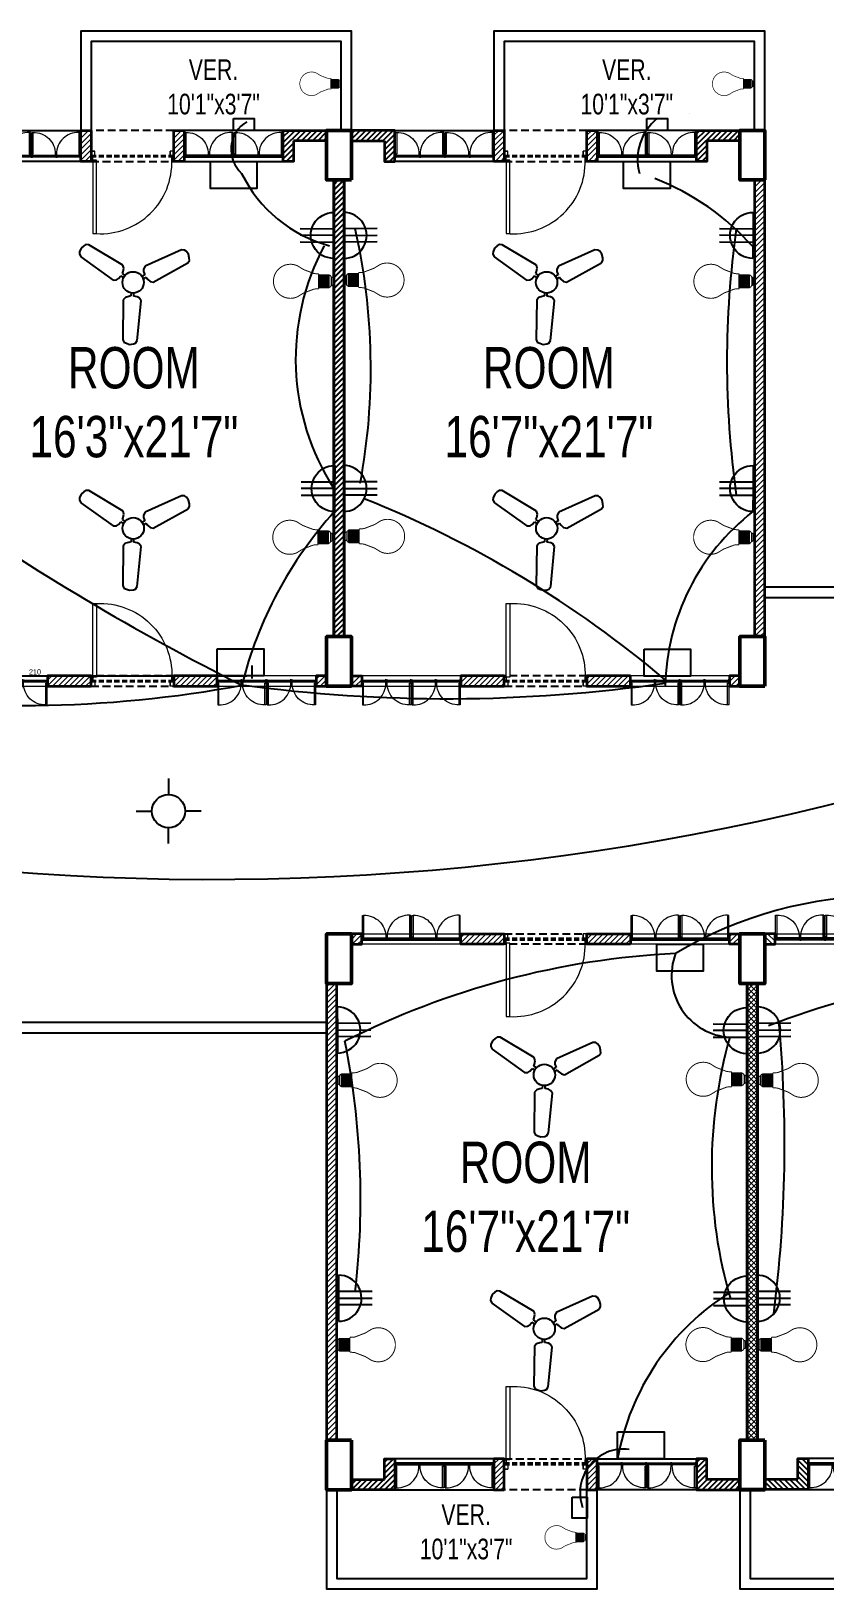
# Model space of a CAD drawing. Header units: inches. Extents: x -20263 to 10253, y -4567 to 3195.
# Drawn here: x -6129 to -5744, y -3 to 751 of the extents above; entities that cross this region are included whole.
import ezdxf

# ---------------------------------------------------------------- set-up
doc = ezdxf.new("R2010")
doc.units = ezdxf.units.IN
doc.header["$MEASUREMENT"] = 0
doc.linetypes.add('DASHED2', pattern=[0.375, 0.25, -0.125])
for name, color, linetype, lineweight in [('A-TEXT', 7, 'Continuous', 5), ('ar-DOOR-WOOD', 44, 'Continuous', 0), ('Main Wall', 250, 'Continuous', 13), ('WALL_SEC_', 170, 'Continuous', 25)]:
    doc.layers.add(name, color=color, linetype=linetype, lineweight=lineweight)
doc.layers.add('conduit', color=160, linetype='Continuous')
doc.layers.add('hatch brick', color=32, linetype='Continuous', lineweight=0, transparency=0.4)
doc.styles.add('SIMPLE', font='romantic.ttf')
doc.styles.get("Standard").update_dxf_attribs({"font": 'arial.ttf'})
doc.dimstyles.get("Standard").update_dxf_attribs({"dimtxt": 0.18, "dimasz": 0.18, "dimexe": 0.18, "dimexo": 0.0625, "dimgap": 0.09, "dimtad": 0, "dimtih": 1, "dimtoh": 1, "dimdec": 4, "dimzin": 0, "dimdsep": 46, "dimtxsty": 'Standard', "dimcen": 0.09, "dimadec": 0, "dimazin": 0, "dimtfac": 1, "dimtdec": 4, "dimtofl": 0, "dimtmove": 0, "dimatfit": 3, "dimfxl": 1, "dimtolj": 1, "dimtzin": 0, "dimarcsym": 0})
pattern_1 = [(45, (-60977.7215, -18645.0582), (-1.325825215, 1.325825215), [])]
pattern_2 = [(45, (-1504275.5829, -132531.3401), (-1.3258252147, 1.3258252147), [])]

# ---------------------------------------------------------------- blocks, each defined once
blk = doc.blocks.new('DOOR_45')
at = {"layer": 'ar-DOOR-WOOD'}
for p, q in [((-11008.75, 15426.44), (-11008.75, 15424.44)), ((-10968.75, 15426.44), (-11008.75, 15426.44)), ((-10968.75, 15427.44), (-10963.75, 15427.44)), ((-10968.75, 15427.44), (-10968.75, 15426.44)), ((-10968.75, 15424.44), (-10968.75, 15426.44)), ((-10968.75, 15426.44), (-10966.75, 15426.44)), ((-10966.75, 15426.44), (-10966.75, 15425.44)), ((-10963.75, 15427.44), (-10963.75, 15425.44)), ((-11008.75, 15424.44), (-10968.75, 15424.44)), ((-10966.75, 15425.44), (-10963.75, 15425.44)), ((-10968.75, 15382.44), (-10968.75, 15383.44)), ((-10968.75, 15383.44), (-10966.75, 15383.44)), ((-10966.75, 15384.44), (-10963.75, 15384.44)), ((-10966.75, 15383.44), (-10966.75, 15384.44)), ((-10963.75, 15382.44), (-10963.75, 15384.44)), ((-10968.75, 15382.44), (-10963.75, 15382.44))]:
    blk.add_line(p, q, dxfattribs=at)
for points in [[(-10968.75, 15426.44), (-11008.75, 15426.44), (-11008.75, 15424.44), (-10968.75, 15424.44)], [(-10963.75, 15427.44), (-10968.75, 15427.44), (-10968.75, 15426.44), (-10966.75, 15426.44), (-10966.75, 15425.44), (-10963.75, 15425.44)], [(-10968.75, 15383.44), (-10968.75, 15382.44), (-10963.75, 15382.44), (-10963.75, 15384.44), (-10966.75, 15384.44), (-10966.75, 15383.44)]]:
    blk.add_lwpolyline(points, close=True, dxfattribs=at)
blk.add_arc((-10969.89, 15422.35), 38.92, 176.90834, 271.67702, dxfattribs=at)
blk = doc.blocks.new('DOOR_40')
at = {"layer": 'ar-DOOR-WOOD'}
for p, q in [((-11029.1, 15421.4), (-11064.1, 15421.4)), ((-11064.1, 15421.4), (-11064.1, 15419.4)), ((-11064.1, 15419.4), (-11029.1, 15419.4)), ((-11029.1, 15422.4), (-11024.1, 15422.4)), ((-11029.1, 15422.4), (-11029.1, 15421.4)), ((-11029.1, 15419.4), (-11029.1, 15421.4)), ((-11029.1, 15421.4), (-11027.1, 15421.4)), ((-11027.1, 15421.4), (-11027.1, 15420.4)), ((-11027.1, 15420.4), (-11024.1, 15420.4)), ((-11024.1, 15422.4), (-11024.1, 15420.4)), ((-11029.1, 15383.4), (-11027.1, 15383.4)), ((-11029.1, 15382.4), (-11029.1, 15383.4)), ((-11029.1, 15382.4), (-11024.1, 15382.4)), ((-11027.1, 15383.4), (-11027.1, 15384.4)), ((-11027.1, 15384.4), (-11024.1, 15384.4)), ((-11024.1, 15382.4), (-11024.1, 15384.4))]:
    blk.add_line(p, q, dxfattribs=at)
blk.add_arc((-11029.4, 15418.2), 34.8, 178.03, 270.3561, dxfattribs=at)
blk = doc.blocks.new('room 1')
h = blk.add_hatch()
h.set_pattern_fill('ANSI31', color=256, scale=15)
h.paths.add_polyline_path([(1498318.01, 133229.01), (1498318.01, 133219.01), (1498323.01, 133219.01), (1498323.01, 133234.01), (1498302.01, 133234.01), (1498302.01, 133229.01), (1498302.01, 133229.01)])
h = blk.add_hatch()
h.set_pattern_fill('ANSI31', color=256, scale=15)
h.paths.add_polyline_path([(1498474.01, 133229.01), (1498474.01, 133219.01), (1498469.01, 133219.01), (1498469.01, 133234.01), (1498490.01, 133234.01), (1498490.01, 133229.01), (1498490.01, 133229.01)])
at = {"layer": 'hatch brick'}
h = blk.add_hatch(dxfattribs=at)
h.set_pattern_fill('ANSI31', color=256, scale=15)
h.set_pattern_definition([(45, (69, 2), (-1.3258252147, 1.3258252147), [])])
h.paths.add_polyline_path([(1498376.01, 133234.01), (1498376.01, 133219.01), (1498376.01, 133219.01), (1498371.01, 133219.01), (1498371.01, 133234.01)])
h = blk.add_hatch(dxfattribs=at)
h.set_pattern_fill('ANSI31', color=256, scale=15)
h.set_pattern_definition([(45, (114, 2), (-1.3258252147, 1.3258252147), [])])
h.paths.add_polyline_path([(1498421.01, 133234.01), (1498421.01, 133219.01), (1498421.01, 133219.01), (1498416.01, 133219.01), (1498416.01, 133234.01)])
h = blk.add_hatch(dxfattribs=at)
h.set_pattern_fill('ANSI31', color=256, scale=15)
h.paths.add_polyline_path([(1498298.51, 132989.01), (1498293.51, 132989.01), (1498293.51, 133210.01), (1498298.51, 133210.01)])
h = blk.add_hatch(dxfattribs=at)
h.set_pattern_fill('ANSI31', color=256, scale=15)
h.paths.add_polyline_path([(1498493.51, 132989.01), (1498498.51, 132989.01), (1498498.51, 133210.01), (1498493.51, 133210.01)])
h = blk.add_hatch(dxfattribs=at)
h.set_pattern_fill('ANSI31', color=256, scale=15)
h.set_pattern_definition([(45, (-14.5, 0), (-1.3258252147, 1.3258252147), [])])
h.paths.add_polyline_path([(1498302.01, 132970.01), (1498307.01, 132970.01), (1498307.01, 132965.01), (1498302.01, 132965.01)])
h = blk.add_hatch(dxfattribs=at)
h.set_pattern_fill('ANSI31', color=256, scale=15)
h.set_pattern_definition([(45, (-5, -252), (-1.3258252147, 1.3258252147), [])])
h.paths.add_polyline_path([(1498376.01, 132970.01), (1498355.01, 132970.01), (1498355.01, 132965.01), (1498376.01, 132965.01)])
h = blk.add_hatch(dxfattribs=at)
h.set_pattern_fill('ANSI31', color=256, scale=15)
h.set_pattern_definition([(45, (1.2113, 4e-09), (-1.3258252147, 1.3258252147), [])])
h.paths.add_polyline_path([(1498437.01, 132970.01), (1498416.01, 132970.01), (1498416.01, 132965.01), (1498437.01, 132965.01)])
h = blk.add_hatch(dxfattribs=at)
h.set_pattern_fill('ANSI31', color=256, scale=15)
h.paths.add_polyline_path([(1498490.01, 132970.01), (1498485.01, 132970.01), (1498485.01, 132965.01), (1498490.01, 132965.01)])
for points in [[(1498323.01, 133234.01), (1498371.01, 133234.01), (1498371.01, 133219.01), (1498323.01, 133219.01)], [(1498469.01, 133234.01), (1498421.01, 133234.01), (1498421.01, 133219.01), (1498469.01, 133219.01)]]:
    blk.add_lwpolyline(points, close=True)
at = {"linetype": 'DASHED2', "ltscale": 15}
for points in [[(1498376.01, 133219.01), (1498416.01, 133219.01), (1498416.01, 133234.01), (1498376.01, 133234.01)], [(1498376.01, 132965.01), (1498416.01, 132965.01), (1498416.01, 132970.01), (1498376.01, 132970.01)]]:
    blk.add_lwpolyline(points, close=True, dxfattribs=at)
at = {"layer": 'Main Wall', "color": 1, "lineweight": 50}
for points in [[(1498302.01, 133210.01), (1498290.01, 133210.01), (1498290.01, 133234.01), (1498302.01, 133234.01), (1498302.01, 133210.01)], [(1498502.01, 133210.01), (1498490.01, 133210.01), (1498490.01, 133234.01), (1498502.01, 133234.01), (1498502.01, 133210.01)], [(1498302.01, 132965.01), (1498290.01, 132965.01), (1498290.01, 132989.01), (1498302.01, 132989.01), (1498302.01, 132965.01)], [(1498502.01, 132965.01), (1498490.01, 132965.01), (1498490.01, 132989.01), (1498502.01, 132989.01), (1498502.01, 132965.01)]]:
    blk.add_lwpolyline(points, dxfattribs=at)
at = {"layer": 'Main Wall', "lineweight": 35}
for points in [[(1498318.01, 133229.01), (1498318.01, 133219.01), (1498323.01, 133219.01), (1498323.01, 133234.01), (1498302.01, 133234.01), (1498302.01, 133229.01), (1498302.01, 133229.01), (1498302.01, 133229.01), (1498318.01, 133229.01)], [(1498474.01, 133229.01), (1498474.01, 133219.01), (1498469.01, 133219.01), (1498469.01, 133234.01), (1498490.01, 133234.01), (1498490.01, 133229.01), (1498490.01, 133229.01), (1498490.01, 133229.01), (1498474.01, 133229.01)], [(1498376.01, 132970.01), (1498376.01, 132970.01), (1498355.01, 132970.01), (1498355.01, 132965.01), (1498376.01, 132965.01), (1498376.01, 132970.01)]]:
    blk.add_lwpolyline(points, dxfattribs=at)
for points in [[(1498376.01, 133234.01), (1498376.01, 133219.01), (1498376.01, 133219.01), (1498376.01, 133219.01), (1498371.01, 133219.01), (1498371.01, 133234.01)], [(1498421.01, 133234.01), (1498421.01, 133219.01), (1498421.01, 133219.01), (1498421.01, 133219.01), (1498416.01, 133219.01), (1498416.01, 133234.01)], [(1498298.51, 132989.01), (1498293.51, 132989.01), (1498293.51, 133210.01), (1498298.51, 133210.01)], [(1498493.51, 132989.01), (1498498.51, 132989.01), (1498498.51, 133210.01), (1498493.51, 133210.01)], [(1498302.01, 132970.01), (1498307.01, 132970.01), (1498307.01, 132965.01), (1498302.01, 132965.01)], [(1498437.01, 132970.01), (1498416.01, 132970.01), (1498416.01, 132965.01), (1498437.01, 132965.01)], [(1498490.01, 132970.01), (1498485.01, 132970.01), (1498485.01, 132965.01), (1498490.01, 132965.01)]]:
    blk.add_lwpolyline(points, close=True, dxfattribs=at)
at = {"layer": 'Main Wall', "color": 150}
for points in [[(1498371.01, 133221.01), (1498323.61, 133221.01), (1498323.61, 133222.01), (1498371.01, 133222.01)], [(1498371.01, 133221.01), (1498323.61, 133221.01), (1498323.61, 133221.51), (1498371.01, 133221.51)], [(1498421.01, 133221.01), (1498468.41, 133221.01), (1498468.41, 133222.01), (1498421.01, 133222.01)], [(1498421.01, 133221.01), (1498468.41, 133221.01), (1498468.41, 133221.51), (1498421.01, 133221.51)], [(1498307.01, 132968.01), (1498354.41, 132968.01), (1498354.41, 132967.01), (1498307.01, 132967.01)], [(1498307.01, 132968.01), (1498354.41, 132968.01), (1498354.41, 132967.51), (1498307.01, 132967.51)], [(1498437.61, 132968.01), (1498484.41, 132968.01), (1498484.41, 132967.01), (1498437.61, 132967.01)], [(1498437.61, 132968.01), (1498484.41, 132968.01), (1498484.41, 132967.51), (1498437.61, 132967.51)]]:
    blk.add_lwpolyline(points, close=True, dxfattribs=at)
at = {"layer": 'Main Wall', "color": 150, "linetype": 'DASHED2', "ltscale": 10}
for points in [[(1498376.01, 133222.01), (1498416.01, 133222.01), (1498416.01, 133221.01), (1498376.01, 133221.01)], [(1498376.01, 133222.01), (1498416.01, 133222.01), (1498416.01, 133221.51), (1498376.01, 133221.51)], [(1498376.01, 132968.01), (1498416.01, 132968.01), (1498416.01, 132967.01), (1498376.01, 132967.01)], [(1498376.01, 132968.01), (1498416.01, 132968.01), (1498416.01, 132967.51), (1498376.01, 132967.51)]]:
    blk.add_lwpolyline(points, close=True, dxfattribs=at)
at = {"layer": 'Main Wall'}
for points in [[(1498307.01, 132965.01), (1498355.01, 132965.01), (1498355.01, 132970.01), (1498307.01, 132970.01)], [(1498437.01, 132965.01), (1498485.01, 132965.01), (1498485.01, 132970.01), (1498437.01, 132970.01)]]:
    blk.add_lwpolyline(points, close=True, dxfattribs=at)
at = {"layer": 'Main Wall', "extrusion": (0, 0, -1)}
for name, p, xscale, yscale, zscale, rotation in [('DOOR_40', (-1502949.75, 129913.77), 0.2999999999999545, 0.2999999999999545, -0.2999999999999545, 270), ('DOOR_40', (-1502973.75, 129913.77), 0.2999999999999545, 0.2999999999999545, -0.2999999999999545, 270), ('DOOR_40', (-1493818.28, 129913.77), -0.2999999999999545, 0.2999999999999545, -0.2999999999999545, 90), ('DOOR_40', (-1493842.28, 129913.77), -0.2999999999999545, 0.2999999999999545, -0.2999999999999545, 90), ('DOOR_45', (-1512089.3, 142969.57), -0.8888888888889142, 0.8888888888889142, -0.8888888888889142, 270), ('DOOR_45', (-1512089.3, 123219.46), 0.8888888888889142, 0.8888888888889142, -0.8888888888889142, 270), ('DOOR_40', (-1493704.28, 136275.25), 0.2999999999999545, 0.2999999999999545, -0.2999999999999545, 90), ('DOOR_40', (-1493728.28, 136275.25), 0.2999999999999545, 0.2999999999999545, -0.2999999999999545, 90), ('DOOR_40', (-1493834.28, 136275.25), 0.2999999999999545, 0.2999999999999545, -0.2999999999999545, 90), ('DOOR_40', (-1493858.28, 136275.25), 0.2999999999999545, 0.2999999999999545, -0.2999999999999545, 90)]:
    blk.add_blockref(name, p, dxfattribs=dict(at, xscale=xscale, yscale=yscale, zscale=zscale, rotation=rotation))
at = {"layer": 'Main Wall'}
for p, xscale, yscale, zscale, rotation in [((1493720.28, 129913.77), 0.2999999999999545, 0.2999999999999545, 0.2999999999999545, 270), ((1493744.28, 129913.77), 0.2999999999999545, 0.2999999999999545, 0.2999999999999545, 270), ((1503047.75, 129913.77), -0.2999999999999545, 0.2999999999999545, 0.2999999999999546, 90), ((1503071.75, 129913.77), -0.2999999999999545, 0.2999999999999545, 0.2999999999999546, 90), ((1502933.75, 136275.25), 0.2999999999999546, 0.2999999999999546, 0.2999999999999546, 90), ((1502957.75, 136275.25), 0.2999999999999546, 0.2999999999999546, 0.2999999999999546, 90), ((1503063.75, 136275.25), 0.2999999999999546, 0.2999999999999546, 0.2999999999999546, 90), ((1503087.75, 136275.25), 0.2999999999999546, 0.2999999999999546, 0.2999999999999546, 90)]:
    blk.add_blockref('DOOR_40', p, dxfattribs=dict(at, xscale=xscale, yscale=yscale, zscale=zscale, rotation=rotation))
blk = doc.blocks.new('LED')
for p, q in [((-12.1, -25.6), (11.9, -25.6)), ((-11.6, -7.7), (11.7, -7.7)), ((-11.6, -11), (11.7, -9.6)), ((-11.6, -13.3), (11.7, -11.8)), ((-11.5, -15.5), (11.8, -14.1)), ((-11.3, -17.8), (11.9, -16.3)), ((-11.2, -20), (12.1, -18.6)), ((-11.2, -22.2), (12.1, -20.8)), ((-11.2, -24.5), (12.1, -23.1))]:
    blk.add_line(p, q)
at = {"lineweight": 9}
blk.add_line((7.8, -3.1), (-7.8, -3.1), dxfattribs=at)
for points, const_width in [([(5.3, 0), (5.4, 0), (5.7, 0), (6.1, -0.1), (6.6, -0.3), (7, -0.6), (7.2, -0.9), (7.4, -1.2), (7.5, -1.5), (7.7, -2), (7.7, -2.5), (7.8, -3.1), (7.7, -2.5), (7.7, -2), (7.5, -1.5), (7.4, -1.2), (7.2, -0.9), (7, -0.6), (6.6, -0.3), (6.1, -0.1), (5.7, 0), (5.4, 0), (5.3, 0), (-5.3, 0), (-5.4, 0), (-5.5, 0), (-5.8, 0), (-6.1, -0.1), (-6.4, -0.2), (-6.7, -0.5), (-7, -0.7), (-7.3, -1.1), (-7.6, -1.7), (-7.7, -2.3), (-7.8, -3.1), (-7.8, -3.1), (-7.9, -3.2), (-8.1, -3.2), (-8.3, -3.3), (-8.9, -3.6), (-9.6, -4.1), (-10.3, -4.7), (-11, -5.4), (-11.2, -5.9), (-11.4, -6.4), (-11.6, -7), (-11.6, -7.7), (-12.2, -7.7), (-12.1, -26)], 2), ([(-5.3, 0), (-5.4, 0), (-5.5, 0), (-5.8, 0), (-6.1, -0.1), (-6.4, -0.2), (-6.7, -0.5), (-7, -0.7), (-7.3, -1.1), (-7.6, -1.7), (-7.7, -2.3), (-7.8, -3.1)], 1), ([(-0.1, -111.1), (-0.2, -111.1), (-1, -111.1), (-1.8, -111.1), (-2.6, -111.1), (-3.4, -111), (-4.2, -110.9), (-5, -110.8), (-5.8, -110.6), (-6.6, -110.5), (-7.4, -110.3), (-8.1, -110.1), (-8.9, -109.9), (-9.6, -109.7), (-10.4, -109.5), (-11.1, -109.2), (-11.8, -108.9), (-12.5, -108.7), (-13.2, -108.3), (-13.9, -108), (-14.6, -107.7), (-15.3, -107.3), (-16, -106.9), (-16.6, -106.6), (-17.3, -106.2), (-17.9, -105.7), (-18.5, -105.3), (-19.2, -104.8), (-19.8, -104.4), (-20.4, -103.9), (-20.9, -103.4), (-21.5, -102.9), (-22.1, -102.4), (-22.6, -101.9), (-23.1, -101.3), (-23.7, -100.8), (-24.2, -100.2), (-24.6, -99.6), (-25.1, -99), (-25.6, -98.4), (-26, -97.8), (-26.5, -97.2), (-26.9, -96.5), (-27.3, -95.9), (-27.7, -95.2), (-28.1, -94.6), (-28.4, -93.9), (-28.8, -93.2), (-29.1, -92.5), (-29.4, -91.8), (-29.7, -91.1), (-30, -90.4), (-30.2, -89.6), (-30.5, -88.9), (-30.7, -88.1), (-30.9, -87.4), (-31.1, -86.6), (-31.2, -85.9), (-31.4, -85.1), (-31.5, -84.3), (-31.6, -83.5), (-31.7, -82.7), (-31.8, -81.9), (-31.8, -81.1), (-31.9, -80.3), (-31.9, -79.5), (-31.9, -78.2), (-31.8, -77), (-31.7, -75.8), (-31.5, -74.6), (-31.3, -73.4), (-31.1, -72.2), (-30.8, -71.1), (-30.4, -69.9), (-30, -68.8), (-29.6, -67.7), (-29.2, -66.6), (-22.1, -55), (-14.6, -35.3), (-14.1, -29.7), (-14.1, -27.1), (-12.1, -25.6)], 1.8), ([(-0.1, -111.1), (0, -111.1), (0.8, -111.1), (1.6, -111.1), (2.5, -111.1), (3.3, -111), (4, -110.9), (4.8, -110.8), (5.6, -110.6), (6.4, -110.5), (7.2, -110.3), (7.9, -110.1), (8.7, -109.9), (9.4, -109.7), (10.2, -109.5), (10.9, -109.2), (11.6, -108.9), (12.3, -108.7), (13, -108.3), (13.7, -108), (14.4, -107.7), (15.1, -107.3), (15.8, -106.9), (16.4, -106.6), (17.1, -106.2), (17.7, -105.7), (18.3, -105.3), (19, -104.8), (19.6, -104.4), (20.2, -103.9), (20.7, -103.4), (21.3, -102.9), (21.9, -102.4), (22.4, -101.9), (22.9, -101.3), (23.5, -100.8), (24, -100.2), (24.5, -99.6), (24.9, -99), (25.4, -98.4), (25.8, -97.8), (26.3, -97.2), (26.7, -96.5), (27.1, -95.9), (27.5, -95.2), (27.9, -94.6), (28.2, -93.9), (28.6, -93.2), (28.9, -92.5), (29.2, -91.8), (29.5, -91.1), (29.8, -90.4), (30, -89.6), (30.3, -88.9), (30.5, -88.1), (30.7, -87.4), (30.9, -86.6), (31, -85.9), (31.2, -85.1), (31.3, -84.3), (31.4, -83.5), (31.5, -82.7), (31.6, -81.9), (31.6, -81.1), (31.7, -80.3), (31.7, -79.5), (31.7, -78.2), (31.6, -77), (31.5, -75.8), (31.3, -74.6), (31.1, -73.4), (30.9, -72.2), (30.6, -71.1), (30.2, -69.9), (29.9, -68.8), (29.4, -67.7), (29, -66.6), (21.9, -55), (14.4, -35.3), (13.9, -29.7), (13.9, -27.1), (11.9, -25.6)], 1.8), ([(11.9, -26.1), (11.9, -7.7), (11.7, -7.7), (11.6, -7), (11.4, -6.4), (11.2, -5.9), (11, -5.4), (10.3, -4.7), (9.6, -4.1), (8.9, -3.6), (8.3, -3.3), (7.9, -3.2), (7.8, -3.1), (7.8, -3.1)], 2)]:
    blk.add_lwpolyline(points, dxfattribs=dict(const_width=const_width))
at = {"color": 7, "lineweight": 20}
blk.add_open_spline([(-9.8, -25.6), (-9.8, -25.6), (9.4, -25.6), (9.4, -25.6)], degree=3, dxfattribs=at)
blk = doc.blocks.new('6')
at = {"color": 7}
for p, q in [((3268, -2243), (3260, -2275)), ((3260, -2275), (3351, -2687)), ((3285, -2228), (3268, -2243)), ((3322, -2211), (3285, -2228)), ((3359, -2211), (3322, -2211)), ((3387, -2215), (3359, -2211)), ((3407, -2236), (3387, -2215)), ((3533, -2638), (3407, -2236)), ((3351, -2687), (3378, -2709)), ((3378, -2709), (3403, -2714)), ((3403, -2714), (3440, -2709)), ((3440, -2709), (3450, -2742)), ((3468, -2701), (3489, -2690)), ((3477, -2735), (3468, -2701)), ((3489, -2690), (3518, -2669)), ((3518, -2669), (3533, -2638)), ((3291, -2913), (3005, -3223)), ((3325, -2910), (3291, -2913)), ((3357, -2925), (3325, -2910)), ((3378, -2938), (3357, -2925)), ((3403, -2913), (3378, -2938)), ((3399, -2958), (3423, -2933)), ((3422, -2988), (3399, -2958)), ((3594, -2888), (3628, -2897)), ((3635, -2869), (3601, -2861)), ((3628, -2897), (3627, -2922)), ((3627, -2922), (3631, -2958)), ((3631, -2958), (3650, -2985)), ((3649, -2835), (3635, -2869)), ((3666, -2816), (3649, -2835)), ((3699, -2804), (3666, -2816)), ((4101, -2931), (3699, -2804)), ((4124, -2954), (4101, -2931)), ((4129, -2976), (4124, -2954)), ((3113, -3331), (3424, -3046)), ((3429, -3011), (3422, -2988)), ((3424, -3046), (3429, -3011)), ((3650, -2985), (4061, -3078)), ((4061, -3078), (4089, -3071)), ((4089, -3071), (4107, -3048)), ((4107, -3048), (4125, -3016)), ((4125, -3016), (4129, -2976)), ((3005, -3223), (2997, -3251)), ((2997, -3251), (3008, -3278)), ((3008, -3278), (3026, -3309)), ((3026, -3309), (3059, -3333)), ((3059, -3333), (3081, -3340)), ((3081, -3340), (3113, -3331))]:
    blk.add_line(p, q, dxfattribs=at)
blk.add_circle((3491, -2846), 113, dxfattribs=at)
blk = doc.blocks.new('3 pin')
at = {"layer": 'WALL_SEC_', "color": 3, "lineweight": 25}
for p, q in [((10035.5, 6358.5), (10035.5, 6351.5)), ((10045.69, 6353.52), (10035.5, 6353.52)), ((10035.5, 6351.5), (10035.5, 6344.5)), ((10035.5, 6351.5), (10045.69, 6351.5)), ((10045.69, 6349.48), (10035.5, 6349.48))]:
    blk.add_line(p, q, dxfattribs=at)
blk.add_arc((10035.5, 6351.5), 7, 270, 90, dxfattribs=at)
blk = doc.blocks.new('*D134')
at = {"layer": 'conduit', "color": 0, "lineweight": -2, "transparency": 16777216}
for p, q in [((-6231.69, 446.24), (-6231.69, 437.42)), ((-6229.19, 438.67), (-6024.19, 438.67)), ((-6021.69, 443.74), (-6021.69, 437.42))]:
    blk.add_line(p, q, dxfattribs=at)
at = {"layer": 'conduit', "color": 0, "transparency": 16777216}
for points in [[(-6229.19, 439.09), (-6229.19, 438.26), (-6231.69, 438.67)], [(-6024.19, 439.09), (-6024.19, 438.26), (-6021.69, 438.67)]]:
    blk.add_solid(points, dxfattribs=at)
at = {"layer": 'Defpoints', "color": 0, "transparency": 16777216}
for p in [(-6231.69, 446.86), (-6021.69, 444.36), (-6021.69, 438.67)]:
    blk.add_point(p, dxfattribs=at)
at = {"layer": 'conduit', "color": 0, "transparency": 16777216, "insert": (-6126.69, 440.57), "char_height": 2.5, "attachment_point": 5}
blk.add_mtext('210', dxfattribs=at)

msp = doc.modelspace()

# ---------------------------------------------------------------- hatches: boundary and pattern name
h = msp.add_hatch()
h.set_pattern_fill('ANSI31', color=256, scale=15)
h.set_pattern_definition(pattern_2)
h.paths.add_polyline_path([(-5957.57, 697.673), (-5957.57, 687.673), (-5952.57, 687.673), (-5952.57, 702.673), (-5973.57, 702.673), (-5973.57, 697.673), (-5973.57, 697.673)])
h = msp.add_hatch()
h.set_pattern_fill('ANSI31', color=256, scale=15)
h.set_pattern_definition(pattern_2)
h.paths.add_polyline_path([(-5801.57, 697.673), (-5801.57, 687.673), (-5806.57, 687.673), (-5806.57, 702.673), (-5785.57, 702.673), (-5785.57, 697.673), (-5785.57, 697.673)])
h = msp.add_hatch()
h.set_pattern_fill('ANSI31', color=256, scale=15)
h.set_pattern_definition(pattern_1)
h.paths.add_polyline_path([(-5957.57, 49.798), (-5957.57, 59.798), (-5952.57, 59.798), (-5952.57, 44.798), (-5973.57, 44.798), (-5973.57, 49.798), (-5973.57, 49.798)])
h = msp.add_hatch()
h.set_pattern_fill('ANSI31', color=256, scale=15)
h.set_pattern_definition(pattern_1)
h.paths.add_polyline_path([(-5801.57, 49.798), (-5801.57, 59.798), (-5806.57, 59.798), (-5806.57, 44.798), (-5785.57, 44.798), (-5785.57, 49.798), (-5785.57, 49.798)])
at = {"layer": 'hatch brick'}
h = msp.add_hatch(dxfattribs=at)
h.set_pattern_fill('ANSI31', color=256, scale=15)
h.set_pattern_definition([(45, (-1504206.5829, -132529.3401), (-1.3258252147, 1.3258252147), [])])
h.paths.add_polyline_path([(-5899.57, 702.673), (-5899.57, 687.673), (-5899.57, 687.673), (-5904.57, 687.673), (-5904.57, 702.673)])
h = msp.add_hatch(dxfattribs=at)
h.set_pattern_fill('ANSI31', color=256, scale=15)
h.set_pattern_definition([(45, (-1504161.5829, -132529.3401), (-1.3258252147, 1.3258252147), [])])
h.paths.add_polyline_path([(-5854.57, 702.673), (-5854.57, 687.673), (-5854.57, 687.673), (-5859.57, 687.673), (-5859.57, 702.673)])
h = msp.add_hatch(dxfattribs=at)
h.set_pattern_fill('ANSI31', color=256, scale=15)
h.set_pattern_definition(pattern_2)
h.paths.add_polyline_path([(-5977.07, 457.673), (-5982.07, 457.673), (-5982.07, 678.673), (-5977.07, 678.673)])
h = msp.add_hatch(dxfattribs=at)
h.set_pattern_fill('ANSI31', color=256, scale=15)
h.set_pattern_definition([(45, (-1504272.0829, -132531.3401), (-1.3258252147, 1.3258252147), [])])
h.paths.add_polyline_path([(-5778.57, 457.673), (-5773.57, 457.673), (-5773.57, 678.673), (-5778.57, 678.673)])
h = msp.add_hatch(dxfattribs=at)
h.set_pattern_fill('ANSI31', color=256, scale=15)
h.set_pattern_definition([(45, (-1504290.0829, -132531.3401), (-1.3258252147, 1.3258252147), [])])
h.paths.add_polyline_path([(-5973.57, 438.673), (-5968.57, 438.673), (-5968.57, 433.673), (-5973.57, 433.673)])
h = msp.add_hatch(dxfattribs=at)
h.set_pattern_fill('ANSI31', color=256, scale=15)
h.set_pattern_definition([(45, (-1504280.5829, -132783.3401), (-1.3258252147, 1.3258252147), [])])
h.paths.add_polyline_path([(-5899.57, 438.673), (-5920.57, 438.673), (-5920.57, 433.673), (-5899.57, 433.673)])
h = msp.add_hatch(dxfattribs=at)
h.set_pattern_fill('ANSI31', color=256, scale=15)
h.set_pattern_definition([(45, (-1504274.3716, -132531.3401), (-1.3258252147, 1.3258252147), [])])
h.paths.add_polyline_path([(-5838.57, 438.673), (-5859.57, 438.673), (-5859.57, 433.673), (-5838.57, 433.673)])
h = msp.add_hatch(dxfattribs=at)
h.set_pattern_fill('ANSI31', color=256, scale=15)
h.set_pattern_definition(pattern_2)
h.paths.add_polyline_path([(-5785.57, 438.673), (-5790.57, 438.673), (-5790.57, 433.673), (-5785.57, 433.673)])
h = msp.add_hatch(dxfattribs=at)
h.set_pattern_fill('ANSI31', color=256, scale=15)
h.set_pattern_definition([(45, (-60992.2215, -18645.0582), (-1.325825215, 1.325825215), [])])
h.paths.add_polyline_path([(-5973.57, 308.798), (-5968.57, 308.798), (-5968.57, 313.798), (-5973.57, 313.798)])
h = msp.add_hatch(dxfattribs=at)
h.set_pattern_fill('ANSI31', color=256, scale=15)
h.set_pattern_definition([(45, (-60982.7215, -18897.0582), (-1.325825215, 1.325825215), [])])
h.paths.add_polyline_path([(-5899.57, 308.798), (-5920.57, 308.798), (-5920.57, 313.798), (-5899.57, 313.798)])
h = msp.add_hatch(dxfattribs=at)
h.set_pattern_fill('ANSI31', color=256, scale=15)
h.set_pattern_definition([(45, (-60976.5102, -18645.0582), (-1.325825215, 1.325825215), [])])
h.paths.add_polyline_path([(-5838.57, 308.798), (-5859.57, 308.798), (-5859.57, 313.798), (-5838.57, 313.798)])
h = msp.add_hatch(dxfattribs=at)
h.set_pattern_fill('ANSI31', color=256, scale=15)
h.set_pattern_definition(pattern_1)
h.paths.add_polyline_path([(-5785.57, 308.798), (-5790.57, 308.798), (-5790.57, 313.798), (-5785.57, 313.798)])
h = msp.add_hatch(dxfattribs=at)
h.set_pattern_fill('ANSI31', color=256, scale=15)
h.set_pattern_definition([(45, (-60981.2215, -18645.0582), (-1.325825215, 1.325825215), [])])
h.paths.add_polyline_path([(-5980.57, 289.798), (-5985.57, 289.798), (-5985.57, 68.798), (-5980.57, 68.798)])
h = msp.add_hatch(dxfattribs=at)
h.set_pattern_fill('ANSI31', color=256, scale=15)
h.set_pattern_definition(pattern_1)
h.paths.add_polyline_path([(-5782.07, 289.798), (-5777.07, 289.798), (-5777.07, 68.798), (-5782.07, 68.798)])
h = msp.add_hatch(dxfattribs=at)
h.set_pattern_fill('ANSI31', color=256, scale=15)
h.set_pattern_definition([(45, (-60908.7215, -18643.0582), (-1.325825215, 1.325825215), [])])
h.paths.add_polyline_path([(-5899.57, 44.798), (-5899.57, 59.798), (-5899.57, 59.798), (-5904.57, 59.798), (-5904.57, 44.798)])
h = msp.add_hatch(dxfattribs=at)
h.set_pattern_fill('ANSI31', color=256, scale=15)
h.set_pattern_definition([(45, (-60863.7215, -18643.0582), (-1.325825215, 1.325825215), [])])
h.paths.add_polyline_path([(-5854.57, 44.798), (-5854.57, 59.798), (-5854.57, 59.798), (-5859.57, 59.798), (-5859.57, 44.798)])

# ---------------------------------------------------------------- linework, layer by layer
at = {"color": 240, "true_color": 0xed1f24}
msp.add_line((-5809.77, 710.635), (-5809.77, 710.635), dxfattribs=at)
at = {"color": 30, "true_color": 0xf8991e}
for p, q in [((-6062.051, 388.96), (-6062.051, 381.273)), ((-6077.772, 373.239), (-6070.085, 373.239)), ((-6046.329, 373.239), (-6054.017, 373.239)), ((-6062.051, 357.518), (-6062.051, 365.205))]:
    msp.add_line(p, q, dxfattribs=at)
for points in [[(-5973.57, 702.673), (-5973.57, 750.673), (-6104.57, 750.673), (-6104.57, 702.673)], [(-5773.57, 702.673), (-5773.57, 750.673), (-5904.57, 750.673), (-5904.57, 702.673)], [(-5978.57, 702.673), (-5978.57, 745.673), (-6099.57, 745.673), (-6099.57, 702.673)], [(-5778.57, 702.673), (-5778.57, 745.673), (-5899.57, 745.673), (-5899.57, 702.673)], [(-5985.57, 44.86), (-5985.57, -3.14), (-5854.57, -3.14), (-5854.57, 44.86)], [(-5980.57, 44.86), (-5980.57, 1.86), (-5859.57, 1.86), (-5859.57, 44.86)], [(-5785.57, 44.86), (-5785.57, -3.14), (-5654.57, -3.14), (-5654.57, 44.86)], [(-5780.57, 44.86), (-5780.57, 1.86), (-5659.57, 1.86), (-5659.57, 44.86)]]:
    msp.add_lwpolyline(points)
at = {"color": 116, "true_color": 0x136734}
for points in [[(-6030.57, 708.418), (-6020.611, 708.418), (-6020.611, 702.673), (-6030.57, 702.673)], [(-5830.57, 708.418), (-5820.611, 708.418), (-5820.611, 702.673), (-5830.57, 702.673)], [(-6041.823, 687.673), (-6019.316, 687.673), (-6019.316, 674.589), (-6041.823, 674.589)], [(-5841.823, 687.673), (-5819.316, 687.673), (-5819.316, 674.589), (-5841.823, 674.589)], [(-6038.501, 451.742), (-6015.994, 451.742), (-6015.994, 438.659), (-6038.501, 438.659)], [(-5831.92, 451.6), (-5809.413, 451.6), (-5809.413, 438.516), (-5831.92, 438.516)], [(-5825.823, 308.798), (-5803.316, 308.798), (-5803.316, 295.714), (-5825.823, 295.714)], [(-5844.779, 72.842), (-5822.272, 72.842), (-5822.272, 59.759), (-5844.779, 59.759)], [(-5866.745, 41.275), (-5859.513, 41.275), (-5859.513, 31.075), (-5866.745, 31.075)]]:
    msp.add_lwpolyline(points, close=True, dxfattribs=at)
for points in [[(-5952.57, 702.673), (-5904.57, 702.673), (-5904.57, 687.673), (-5952.57, 687.673)], [(-5806.57, 702.673), (-5854.57, 702.673), (-5854.57, 687.673), (-5806.57, 687.673)], [(-5773.57, 476.673), (-5385.57, 476.673), (-5385.57, 481.673), (-5773.57, 481.673)], [(-6173.57, 265.86), (-5985.57, 265.86), (-5985.57, 270.86), (-6173.57, 270.86)], [(-5952.57, 44.798), (-5904.57, 44.798), (-5904.57, 59.798), (-5952.57, 59.798)], [(-5806.57, 44.798), (-5854.57, 44.798), (-5854.57, 59.798), (-5806.57, 59.798)]]:
    msp.add_lwpolyline(points, close=True)
at = {"linetype": 'DASHED2', "ltscale": 15}
for points in [[(-5899.57, 687.673), (-5859.57, 687.673), (-5859.57, 702.673), (-5899.57, 702.673)], [(-5899.57, 433.673), (-5859.57, 433.673), (-5859.57, 438.673), (-5899.57, 438.673)], [(-5899.57, 313.798), (-5859.57, 313.798), (-5859.57, 308.798), (-5899.57, 308.798)], [(-5899.57, 59.798), (-5859.57, 59.798), (-5859.57, 44.798), (-5899.57, 44.798)]]:
    msp.add_lwpolyline(points, close=True, dxfattribs=at)
at = {"color": 30, "true_color": 0xf8991e}
msp.add_circle((-6062.051, 373.239), 8.034, dxfattribs=at)
at = {"color": 5}
msp.add_arc((-6041.121, 1595.697), 1255.518, 244.907118, 291.751953, dxfattribs=at)
at = {"layer": 'conduit'}
for centre, radius, start, end in [((-6016.045, 693.421), 15.714, 121.212614, 227.3662), ((-5809.644, 688.585), 25.449, 128.800253, 195.322327), ((-5967.073, 710.947), 66.333, 206.007897, 255.047183), ((-5871.899, 563.94), 123.959, 41.603809, 68.609695), ((-6271.82, 587.543), 307.633, 349.573412, 12.678273), ((-5329.826, 590.526), 462.001, 171.970378, 188.009883), ((-5885.01, 592.002), 115.533, 151.651855, 212.849143), ((-5473.879, 1532.835), 1229.838, 235.28937, 243.294735), ((-6164.611, 31.582), 530.816, 49.742518, 68.188951), ((-5838.566, 387.784), 193.645, 137.671488, 166.136364), ((-5711.851, 431.405), 109.86, 127.827233, 178.817401), ((-6132.679, 1005.265), 580.919, 260.658992, 280.558854), ((-5927.244, 1168.929), 741.309, 262.274427, 278.186225), ((-5715.629, 134.643), 197.527, 59.227967, 120.772033), ((-5796.635, -93.56), 398.425, 92.884948, 116.866416), ((-5788.694, 293.705), 29.954, 159.162679, 266.711406), ((-5565.447, -286.315), 592.714, 94.753927, 110.362577), ((-6411.473, 211.991), 647.525, 352.716603, 5.253817), ((-6359.085, 185.487), 389.949, 353.412794, 11.29459), ((-5569.931, 200.879), 229.283, 164.071968, 196.134528), ((-5726.78, 38.63), 119.876, 121.925764, 169.848507), ((-5841.76, 43.34), 21.177, 83.025597, 199.774744)]:
    msp.add_arc(centre, radius, start, end, dxfattribs=at)
at = {"layer": 'Main Wall', "color": 1, "lineweight": 50}
for points in [[(-5973.57, 678.673), (-5985.57, 678.673), (-5985.57, 702.673), (-5973.57, 702.673), (-5973.57, 678.673)], [(-5773.57, 678.673), (-5785.57, 678.673), (-5785.57, 702.673), (-5773.57, 702.673), (-5773.57, 678.673)], [(-5973.57, 433.673), (-5985.57, 433.673), (-5985.57, 457.673), (-5973.57, 457.673), (-5973.57, 433.673)], [(-5773.57, 433.673), (-5785.57, 433.673), (-5785.57, 457.673), (-5773.57, 457.673), (-5773.57, 433.673)], [(-5973.57, 313.798), (-5985.57, 313.798), (-5985.57, 289.798), (-5973.57, 289.798), (-5973.57, 313.798)], [(-5773.57, 313.798), (-5785.57, 313.798), (-5785.57, 289.798), (-5773.57, 289.798), (-5773.57, 313.798)], [(-5973.57, 68.798), (-5985.57, 68.798), (-5985.57, 44.798), (-5973.57, 44.798), (-5973.57, 68.798)], [(-5773.57, 68.798), (-5785.57, 68.798), (-5785.57, 44.798), (-5773.57, 44.798), (-5773.57, 68.798)]]:
    msp.add_lwpolyline(points, dxfattribs=at)
at = {"layer": 'Main Wall', "lineweight": 35}
for points in [[(-5957.57, 697.673), (-5957.57, 687.673), (-5952.57, 687.673), (-5952.57, 702.673), (-5973.57, 702.673), (-5973.57, 697.673), (-5973.57, 697.673), (-5973.57, 697.673), (-5957.57, 697.673)], [(-5801.57, 697.673), (-5801.57, 687.673), (-5806.57, 687.673), (-5806.57, 702.673), (-5785.57, 702.673), (-5785.57, 697.673), (-5785.57, 697.673), (-5785.57, 697.673), (-5801.57, 697.673)], [(-5899.57, 438.673), (-5899.57, 438.673), (-5920.57, 438.673), (-5920.57, 433.673), (-5899.57, 433.673), (-5899.57, 438.673)], [(-5899.57, 308.798), (-5899.57, 308.798), (-5920.57, 308.798), (-5920.57, 313.798), (-5899.57, 313.798), (-5899.57, 308.798)], [(-5957.57, 49.798), (-5957.57, 59.798), (-5952.57, 59.798), (-5952.57, 44.798), (-5973.57, 44.798), (-5973.57, 49.798), (-5973.57, 49.798), (-5973.57, 49.798), (-5957.57, 49.798)], [(-5801.57, 49.798), (-5801.57, 59.798), (-5806.57, 59.798), (-5806.57, 44.798), (-5785.57, 44.798), (-5785.57, 49.798), (-5785.57, 49.798), (-5785.57, 49.798), (-5801.57, 49.798)]]:
    msp.add_lwpolyline(points, dxfattribs=at)
for points in [[(-5899.57, 702.673), (-5899.57, 687.673), (-5899.57, 687.673), (-5899.57, 687.673), (-5904.57, 687.673), (-5904.57, 702.673)], [(-5854.57, 702.673), (-5854.57, 687.673), (-5854.57, 687.673), (-5854.57, 687.673), (-5859.57, 687.673), (-5859.57, 702.673)], [(-5977.07, 457.673), (-5982.07, 457.673), (-5982.07, 678.673), (-5977.07, 678.673)], [(-5778.57, 457.673), (-5773.57, 457.673), (-5773.57, 678.673), (-5778.57, 678.673)], [(-5973.57, 438.673), (-5968.57, 438.673), (-5968.57, 433.673), (-5973.57, 433.673)], [(-5838.57, 438.673), (-5859.57, 438.673), (-5859.57, 433.673), (-5838.57, 433.673)], [(-5785.57, 438.673), (-5790.57, 438.673), (-5790.57, 433.673), (-5785.57, 433.673)], [(-5973.57, 308.798), (-5968.57, 308.798), (-5968.57, 313.798), (-5973.57, 313.798)], [(-5838.57, 308.798), (-5859.57, 308.798), (-5859.57, 313.798), (-5838.57, 313.798)], [(-5785.57, 308.798), (-5790.57, 308.798), (-5790.57, 313.798), (-5785.57, 313.798)], [(-5980.57, 289.798), (-5985.57, 289.798), (-5985.57, 68.798), (-5980.57, 68.798)], [(-5782.07, 289.798), (-5777.07, 289.798), (-5777.07, 68.798), (-5782.07, 68.798)], [(-5899.57, 44.798), (-5899.57, 59.798), (-5899.57, 59.798), (-5899.57, 59.798), (-5904.57, 59.798), (-5904.57, 44.798)], [(-5854.57, 44.798), (-5854.57, 59.798), (-5854.57, 59.798), (-5854.57, 59.798), (-5859.57, 59.798), (-5859.57, 44.798)]]:
    msp.add_lwpolyline(points, close=True, dxfattribs=at)
at = {"layer": 'Main Wall', "color": 150}
for points in [[(-5904.57, 689.673), (-5951.97, 689.673), (-5951.97, 690.673), (-5904.57, 690.673)], [(-5904.57, 689.673), (-5951.97, 689.673), (-5951.97, 690.173), (-5904.57, 690.173)], [(-5854.57, 689.673), (-5807.17, 689.673), (-5807.17, 690.673), (-5854.57, 690.673)], [(-5854.57, 689.673), (-5807.17, 689.673), (-5807.17, 690.173), (-5854.57, 690.173)], [(-5968.57, 436.673), (-5921.17, 436.673), (-5921.17, 435.673), (-5968.57, 435.673)], [(-5968.57, 436.673), (-5921.17, 436.673), (-5921.17, 436.173), (-5968.57, 436.173)], [(-5837.97, 436.673), (-5791.17, 436.673), (-5791.17, 435.673), (-5837.97, 435.673)], [(-5837.97, 436.673), (-5791.17, 436.673), (-5791.17, 436.173), (-5837.97, 436.173)], [(-5968.57, 310.798), (-5921.17, 310.798), (-5921.17, 311.798), (-5968.57, 311.798)], [(-5968.57, 310.798), (-5921.17, 310.798), (-5921.17, 311.298), (-5968.57, 311.298)], [(-5837.97, 310.798), (-5791.17, 310.798), (-5791.17, 311.798), (-5837.97, 311.798)], [(-5837.97, 310.798), (-5791.17, 310.798), (-5791.17, 311.298), (-5837.97, 311.298)], [(-5904.57, 57.798), (-5951.97, 57.798), (-5951.97, 56.798), (-5904.57, 56.798)], [(-5904.57, 57.798), (-5951.97, 57.798), (-5951.97, 57.298), (-5904.57, 57.298)], [(-5854.57, 57.798), (-5807.17, 57.798), (-5807.17, 56.798), (-5854.57, 56.798)], [(-5854.57, 57.798), (-5807.17, 57.798), (-5807.17, 57.298), (-5854.57, 57.298)]]:
    msp.add_lwpolyline(points, close=True, dxfattribs=at)
at = {"layer": 'Main Wall', "color": 150, "linetype": 'DASHED2', "ltscale": 10}
for points in [[(-5899.57, 690.673), (-5859.57, 690.673), (-5859.57, 689.673), (-5899.57, 689.673)], [(-5899.57, 690.673), (-5859.57, 690.673), (-5859.57, 690.173), (-5899.57, 690.173)], [(-5899.57, 436.673), (-5859.57, 436.673), (-5859.57, 435.673), (-5899.57, 435.673)], [(-5899.57, 436.673), (-5859.57, 436.673), (-5859.57, 436.173), (-5899.57, 436.173)], [(-5899.57, 310.798), (-5859.57, 310.798), (-5859.57, 311.798), (-5899.57, 311.798)], [(-5899.57, 310.798), (-5859.57, 310.798), (-5859.57, 311.298), (-5899.57, 311.298)], [(-5899.57, 56.798), (-5859.57, 56.798), (-5859.57, 57.798), (-5899.57, 57.798)], [(-5899.57, 56.798), (-5859.57, 56.798), (-5859.57, 57.298), (-5899.57, 57.298)]]:
    msp.add_lwpolyline(points, close=True, dxfattribs=at)
at = {"layer": 'Main Wall'}
for points in [[(-5968.57, 433.673), (-5920.57, 433.673), (-5920.57, 438.673), (-5968.57, 438.673)], [(-5838.57, 433.673), (-5790.57, 433.673), (-5790.57, 438.673), (-5838.57, 438.673)], [(-5968.57, 313.798), (-5920.57, 313.798), (-5920.57, 308.798), (-5968.57, 308.798)], [(-5838.57, 313.798), (-5790.57, 313.798), (-5790.57, 308.798), (-5838.57, 308.798)]]:
    msp.add_lwpolyline(points, close=True, dxfattribs=at)

# ---------------------------------------------------------------- block references
at = {"color": 1}
for p, xscale, yscale, zscale, rotation in [((-5978.603, 725.224), -0.1793349189005943, 0.1793349189005943, 0.1793349189005943, 269.9999999998945), ((-5778.936, 725.224), -0.1793349189005943, 0.1793349189005943, 0.1793349189005943, 269.9999999998945), ((-5982.494, 629.647), -0.2590482185936613, 0.2590482185936613, 0.2590482185936613, 270), ((-5976.883, 630.258), 0.2590482185936613, 0.2590482185936613, 0.2590482185936613, 90), ((-5779.045, 629.647), -0.2590482185936613, 0.2590482185936613, 0.2590482185936613, 270), ((-5779.161, 505.772), -0.2590482185936613, 0.2590482185936613, 0.2590482185936613, 270), ((-5980.217, 242.966), 0.2590482185936613, 0.2590482185936613, 0.2590482185936613, 90), ((-5782.747, 243.475), -0.2590482185936613, 0.2590482185936613, 0.2590482185936613, 270), ((-5776.433, 242.966), 0.2590482185936613, 0.2590482185936613, 0.2590482185936613, 90), ((-5981.092, 114.99), 0.2590482185936613, 0.2590482185936613, 0.2590482185936613, 90), ((-5782.884, 115.091), -0.2590482185936613, 0.2590482185936613, 0.2590482185936613, 269.9999999998945), ((-5777.121, 114.99), 0.2590482185936613, 0.2590482185936613, 0.2590482185936613, 90), ((-5860.032, 21.781), -0.1793349189005943, 0.1793349189005943, 0.1793349189005943, 269.9999999998945)]:
    msp.add_blockref('LED', p, dxfattribs=dict(at, xscale=xscale, yscale=yscale, zscale=zscale, rotation=rotation))
at = {"extrusion": (0, 0, -1), "xscale": -1, "zscale": -1}
msp.add_blockref('room 1', (1504475.583, -132531.34), dxfattribs=at)
at = {"color": 40, "true_color": 0xf8d731, "xscale": 0.04578869434389712, "yscale": 0.04578869434389712, "zscale": 0.04578869434389712, "rotation": 41.8550425353075}
for p in [(-6285.203, 619.503), (-6085.141, 619.503), (-6285.178, 500.479), (-6085.069, 500.479), (-6086.156, 235.972), (-6086.259, 113.139)]:
    msp.add_blockref('6', p, dxfattribs=at)
at = {"color": 30, "true_color": 0xf8991e, "yscale": 0.2590482185936613, "zscale": 0.2590482185936613}
for p, xscale, rotation in [((-5982.82, 505.772), -0.2590482185936613, 270), ((-5976.595, 506.216), 0.2590482185936613, 90)]:
    msp.add_blockref('LED', p, dxfattribs=dict(at, xscale=xscale, rotation=rotation))
at = {"xscale": -1, "rotation": 180}
msp.add_blockref('room 1', (-1504075.583, 133278.873), dxfattribs=at)
at = {"layer": 'Main Wall', "extrusion": (0, 0, -1)}
for name, p, xscale, yscale, zscale, rotation in [('DOOR_40', (1325.836, -2617.567), 0.2999999999999545, 0.2999999999999545, -0.2999999999999545, 270), ('DOOR_40', (1301.836, -2617.567), 0.2999999999999545, 0.2999999999999545, -0.2999999999999545, 270), ('DOOR_40', (1227.836, -2617.567), 0.2999999999999545, 0.2999999999999545, -0.2999999999999546, 270), ('DOOR_40', (1203.836, -2617.567), 0.2999999999999545, 0.2999999999999545, -0.2999999999999546, 270), ('DOOR_45', (-7813.715, -9311.883), 0.8888888888889142, 0.8888888888889142, -0.8888888888889142, 270), ('DOOR_40', (10571.303, 3743.913), 0.2999999999999545, 0.2999999999999545, -0.2999999999999545, 90), ('DOOR_40', (10547.303, 3743.913), 0.2999999999999545, 0.2999999999999545, -0.2999999999999545, 90), ('DOOR_40', (10441.303, 3743.913), 0.2999999999999545, 0.2999999999999545, -0.2999999999999545, 90), ('DOOR_40', (10417.303, 3743.913), 0.2999999999999545, 0.2999999999999545, -0.2999999999999545, 90), ('DOOR_40', (1341.836, -2996.442), 0.2999999999999546, 0.2999999999999546, -0.2999999999999546, 270), ('DOOR_40', (1317.836, -2996.442), 0.2999999999999546, 0.2999999999999546, -0.2999999999999546, 270), ('DOOR_40', (1211.836, -2996.442), 0.2999999999999546, 0.2999999999999546, -0.2999999999999546, 270), ('DOOR_40', (1187.836, -2996.442), 0.2999999999999546, 0.2999999999999546, -0.2999999999999546, 270), ('DOOR_45', (-7813.715, -9690.758), 0.8888888888889142, 0.8888888888889142, -0.8888888888889142, 270), ('DOOR_40', (10555.303, 3365.038), 0.2999999999999545, 0.2999999999999545, -0.2999999999999545, 90), ('DOOR_40', (10531.303, 3365.038), 0.2999999999999545, 0.2999999999999545, -0.2999999999999545, 90), ('DOOR_40', (10457.303, 3365.038), 0.2999999999999545, 0.2999999999999545, -0.2999999999999545, 90), ('DOOR_40', (10433.303, 3365.038), 0.2999999999999545, 0.2999999999999545, -0.2999999999999545, 90)]:
    msp.add_blockref(name, p, dxfattribs=dict(at, xscale=xscale, yscale=yscale, zscale=zscale, rotation=rotation))
at = {"layer": 'Main Wall'}
for name, p, xscale, yscale, zscale, rotation in [('DOOR_40', (-10555.303, -2617.567), 0.2999999999999545, 0.2999999999999545, 0.2999999999999545, 270), ('DOOR_40', (-10531.303, -2617.567), 0.2999999999999545, 0.2999999999999545, 0.2999999999999545, 270), ('DOOR_40', (-10457.303, -2617.567), 0.2999999999999545, 0.2999999999999545, 0.2999999999999545, 270), ('DOOR_40', (-10433.303, -2617.567), 0.2999999999999545, 0.2999999999999545, 0.2999999999999545, 270), ('DOOR_45', (7813.715, 10438.228), 0.8888888888889142, 0.8888888888889142, 0.8888888888889142, 90), ('DOOR_40', (-1341.836, 3743.913), 0.2999999999999546, 0.2999999999999546, 0.2999999999999546, 90), ('DOOR_40', (-1317.836, 3743.913), 0.2999999999999546, 0.2999999999999546, 0.2999999999999546, 90), ('DOOR_40', (-1211.836, 3743.913), 0.2999999999999546, 0.2999999999999546, 0.2999999999999546, 90), ('DOOR_40', (-1187.836, 3743.913), 0.2999999999999546, 0.2999999999999546, 0.2999999999999546, 90), ('DOOR_40', (-10571.303, -2996.442), 0.2999999999999545, 0.2999999999999545, 0.2999999999999545, 270), ('DOOR_40', (-10547.303, -2996.442), 0.2999999999999545, 0.2999999999999545, 0.2999999999999545, 270), ('DOOR_40', (-10441.303, -2996.442), 0.2999999999999545, 0.2999999999999545, 0.2999999999999545, 270), ('DOOR_40', (-10417.303, -2996.442), 0.2999999999999545, 0.2999999999999545, 0.2999999999999545, 270), ('DOOR_45', (7813.715, 10059.353), 0.8888888888889142, 0.8888888888889142, 0.8888888888889142, 90), ('DOOR_40', (-1325.836, 3365.038), 0.2999999999999545, 0.2999999999999545, 0.2999999999999545, 90), ('DOOR_40', (-1301.836, 3365.038), 0.2999999999999545, 0.2999999999999545, 0.2999999999999545, 90), ('DOOR_40', (-1227.836, 3365.038), 0.2999999999999545, 0.2999999999999545, 0.2999999999999545, 90), ('DOOR_40', (-1203.836, 3365.038), 0.2999999999999545, 0.2999999999999545, 0.2999999999999545, 90)]:
    msp.add_blockref(name, p, dxfattribs=dict(at, xscale=xscale, yscale=yscale, zscale=zscale, rotation=rotation))
at = {"layer": 'WALL_SEC_', "color": 3, "lineweight": 18, "yscale": 1.593189739815701, "zscale": 1.593189739815701}
for p, xscale, rotation in [((9971.302, -9522.544), -1.593189739815701, 359.8018928796772), ((-21930.692, -9522.544), 1.593189739815701, 0.1981071203228082), ((10174.184, -9522.544), -1.593189739815701, 359.8018928796772), ((9971.684, -9645.034), -1.593189739815701, 359.8018928796772), ((-21930.751, -9645.013), 1.593189739815701, 0.1981071203228082), ((10174.184, -9645.034), -1.593189739815701, 359.8018928796772), ((-21933.712, -9907.073), 1.593189739815701, 0.1981071203228082), ((10171.092, -9907.382), -1.593189739815701, 359.8018928796772), ((-21730.455, -9907.073), 1.593189739815701, 0.1981071203228082), ((-21933.192, -10036.851), 1.593189739815701, 0.1981071203228082), ((10171.309, -10037.232), -1.593189739815701, 359.8018928796772), ((-21730.692, -10036.851), 1.593189739815701, 0.1981071203228082)]:
    msp.add_blockref('3 pin', p, dxfattribs=dict(at, xscale=xscale, rotation=rotation))

# ---------------------------------------------------------------- texts
at = {"layer": 'A-TEXT', "attachment_point": 9, "style": 'SIMPLE'}
for s, insert, char_height, width in [('\\pxqc;{\\fSwis721 LtCn BT|b0|i0|c0|p34;VER.\\P10\'1"x3\'7"}', (-6003.57, 710.24), 10, 73.45933), ('\\pxqc;{\\fSwis721 LtCn BT|b0|i0|c0|p34;VER.\\P10\'1"x3\'7"}', (-5803.57, 710.24), 10, 73.45933), ('\\pxqc;{\\fSwis721 LtCn BT|b0|i0|c0|p34;ROOM\\P16\'3"x21\'7"}', (-6005.366, 544.17), 20, 146.91866), ('\\pxqc;{\\fSwis721 LtCn BT|b0|i0|c0|p34;ROOM\\P16\'7"x21\'7"}', (-5804.532, 544.17), 20, 146.91866), ('\\pxqc;{\\fSwis721 LtCn BT|b0|i0|c0|p34;ROOM\\P16\'7"x21\'7"}', (-5815.787, 159.629), 20, 146.91866), ('\\pxqc;{\\fSwis721 LtCn BT|b0|i0|c0|p34;VER.\\P10\'1"x3\'7"}', (-5881.323, 11.014), 10, 73.45933)]:
    msp.add_mtext(s, dxfattribs=dict(at, insert=insert, char_height=char_height, width=width))

# ---------------------------------------------------------------- dimensions: what is measured, and where the dimension line sits
at = {"layer": 'conduit'}
dim = msp.add_linear_dim(base=(-6021.688, 438.673), p1=(-6231.688, 446.86), p2=(-6021.688, 444.36), dimstyle='Standard', override={"dimtxt": 2.5, "dimasz": 2.5, "dimexe": 1.25, "dimexo": 0.625, "dimgap": 0.625, "dimtad": 1, "dimtih": 0, "dimtoh": 0, "dimdec": 2, "dimzin": 8, "dimdsep": 44, "dimcen": 2.5, "dimtdec": 2, "dimtofl": 1, "dimtolj": 0, "dimtzin": 8}, dxfattribs=at)
dim.commit()
dim.dimension.update_dxf_attribs({"geometry": '*D134', "text_midpoint": (-6126.688, 440.574)})

doc.saveas('drawing.dxf')
